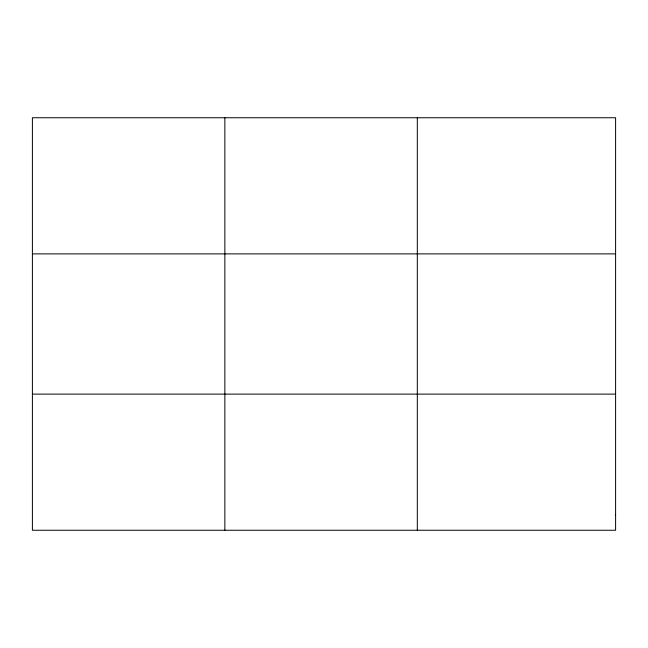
<?xml version="1.0" encoding="UTF-8"?>
<svg xmlns="http://www.w3.org/2000/svg" width="648" height="648" viewBox="0 0 648 648"><rect width="100%" height="100%" fill="white"/><g stroke="black" fill="none" stroke-linecap="round" stroke-linejoin="round"><path stroke-width="0.97" d="M224.856 117.75L224.856 530.25M417.312 117.75L417.312 530.25M32.4 253.878L615.6 253.878M32.4 394.122L615.6 394.122M615.6 515.128L615.6 530.25L32.4 530.25L32.4 117.75L615.6 117.75L615.6 515.128"/></g></svg>
